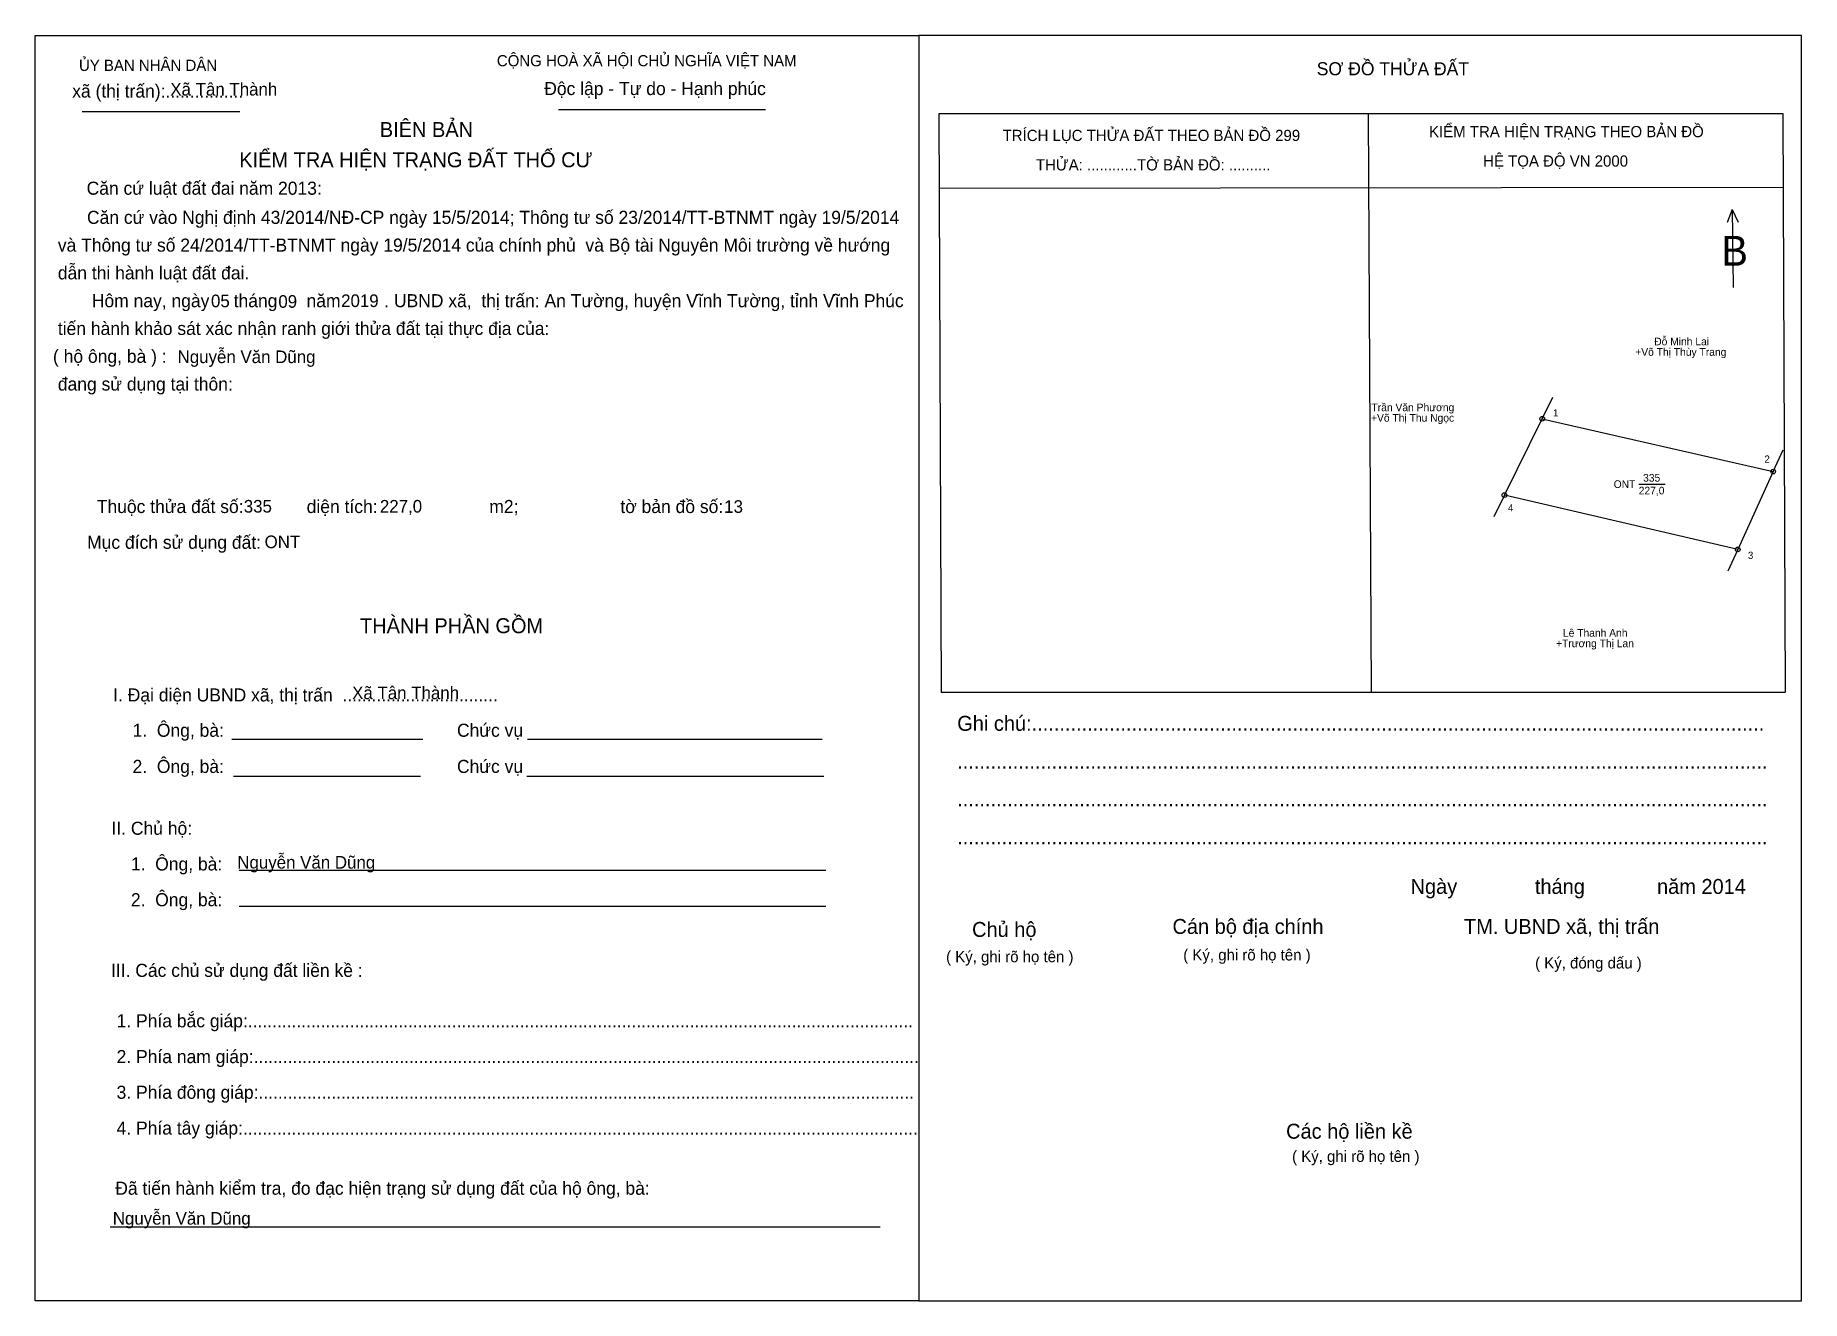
# Model space of a CAD drawing. Extents: x 540496 to 540685, y 1835237 to 1835372.
import ezdxf

# ---------------------------------------------------------------- set-up
doc = ezdxf.new("R2010")
doc.units = 0
for name, color, linetype in [('bbhtNoiDung', 7, 'Continuous'), ('bbhtTemplate', 7, 'Continuous'), ('CanhThua', 7, 'Continuous'), ('MocDinhThua', 7, 'Continuous'), ('NhanDiaChinhThua', 7, 'Continuous'), ('NhanTuCan', 7, 'Continuous'), ('RauThua', 7, 'Continuous'), ('SoHieuDinhThua', 7, 'Continuous')]:
    doc.layers.add(name, color=color, linetype=linetype)

msp = doc.modelspace()

# ---------------------------------------------------------------- linework, layer by layer
at = {"layer": 'bbhtTemplate'}
for p, q in [((540501.22, 1835363.88), (540518.1, 1835363.88)), ((540552.22, 1835364.1), (540574.36, 1835364.1)), ((540638.86, 1835363.65), (540639.18, 1835301.67)), ((540592.95, 1835355.68), (540683.25, 1835355.77)), ((540677.84, 1835353.39), (540677.3, 1835351.99)), ((540677.84, 1835353.39), (540678.47, 1835352.04)), ((540677.84, 1835353.39), (540677.93, 1835345.02)), ((540517.24, 1835296.67), (540537.68, 1835296.67)), ((540548.88, 1835296.67), (540580.44, 1835296.67)), ((540517.42, 1835292.71), (540537.45, 1835292.71)), ((540548.84, 1835292.71), (540580.62, 1835292.71)), ((540518.05, 1835282.67), (540580.84, 1835282.67)), ((540518.05, 1835278.8), (540580.84, 1835278.8)), ((540504.23, 1835244.5), (540586.65, 1835244.5))]:
    msp.add_line(p, q, dxfattribs=at)
for points in [[(540496.22, 1835236.58), (540496.22, 1835372.02), (540590.79, 1835372.02), (540590.79, 1835236.58)], [(540685.27, 1835236.58), (540685.27, 1835372.02), (540590.79, 1835372.02), (540590.79, 1835236.58)]]:
    msp.add_lwpolyline(points, close=True, dxfattribs=at)
for points in [[(540593.22, 1835301.67), (540592.95, 1835363.65), (540683.25, 1835363.65), (540683.52, 1835301.67)], [(540683.47, 1835301.67), (540593.18, 1835301.67)]]:
    msp.add_lwpolyline(points, dxfattribs=at)
at = {"layer": 'CanhThua'}
for p, q in [((540653.46, 1835322.81), (540657.51, 1835330.98)), ((540657.51, 1835330.98), (540682.22, 1835325.32)), ((540682.22, 1835325.32), (540678.43, 1835316.99)), ((540678.43, 1835316.99), (540653.46, 1835322.81))]:
    msp.add_line(p, q, dxfattribs=at)
at = {"layer": 'MocDinhThua'}
for centre in [(540657.51, 1835330.98), (540682.22, 1835325.32), (540653.46, 1835322.81), (540678.43, 1835316.99)]:
    msp.add_circle(centre, 0.25, dxfattribs=at)
at = {"layer": 'NhanDiaChinhThua'}
msp.add_line((540667.83, 1835323.98), (540670.65, 1835323.98), dxfattribs=at)
at = {"layer": 'RauThua'}
for p, q in [((540657.51, 1835330.98), (540658.65, 1835333.28)), ((540682.22, 1835325.32), (540683.29, 1835327.66)), ((540653.46, 1835322.81), (540652.32, 1835320.5)), ((540678.43, 1835316.99), (540677.36, 1835314.65))]:
    msp.add_line(p, q, dxfattribs=at)

# ---------------------------------------------------------------- texts
at = {"layer": 'bbhtNoiDung'}
for s, height, p in [('Xã Tân Thành', 1.3504, (540510.67, 1835365.58)), ('05', 1.35, (540515.02, 1835342.92)), ('09', 1.35, (540522.23, 1835342.86)), ('2019', 1.35, (540528.95, 1835342.94)), ('Nguyễn Văn Dũng', 1.3504, (540511.45, 1835336.94)), ('335', 1.35, (540518.53, 1835320.94)), ('227,0', 1.35, (540533.1, 1835320.94)), ('13', 1.35, (540569.95, 1835320.91)), ('ONT', 1.35, (540520.76, 1835317.13)), ('Xã Tân Thành', 1.3504, (540530.13, 1835300.97)), ('Nguyễn Văn Dũng', 1.3504, (540517.84, 1835282.83)), ('Nguyễn Văn Dũng', 1.3504, (540504.51, 1835244.72))]:
    msp.add_text(s, height=height, dxfattribs=at).set_placement(p)
at = {"layer": 'bbhtTemplate'}
for s, height, p in [('CỘNG HOÀ XÃ HỘI CHỦ NGHĨA VIỆT NAM', 1.1991, (540545.62, 1835368.71)), ('ỦY BAN NHÂN DÂN', 1.1991, (540500.89, 1835368.21)), ('SƠ ĐỒ THỬA ĐẤT', 1.3989, (540633.37, 1835367.75)), ('xã (thị trấn):................', 1.3989, (540500.17, 1835365.36)), ('Độc lập - Tự do - Hạnh phúc', 1.3989, (540550.69, 1835365.63)), ('BIÊN BẢN', 1.599, (540533.09, 1835361.14)), ('KIỂM TRA HIỆN TRẠNG THEO BẢN ĐỒ', 1.1991, (540645.39, 1835361.12)), ('TRÍCH LỤC THỬA ĐẤT THEO BẢN ĐỒ 299', 1.1991, (540599.75, 1835360.71)), ('KIỂM TRA HIỆN TRẠNG ĐẤT THỔ CƯ', 1.5989, (540518.05, 1835357.9)), ('        THỬA: ............TỜ BẢN ĐỒ: ..........', 1.1991, (540599.75, 1835357.56)), ('             HỆ TỌA ĐỘ VN 2000', 1.1991, (540645.39, 1835357.97)), ('Căn cứ luật đất đai năm 2013:', 1.3989, (540501.71, 1835354.96)), ('       Căn cứ vào Nghị định 43/2014/NĐ-CP ngày 15/5/2014; Thông tư số 23/2014/TT-BTNMT ngày 19/5/2014', 1.3989, (540498.11, 1835351.84)), (' và Thông tư số 24/2014/TT-BTNMT ngày 19/5/2014 của chính phủ  và Bộ tài Nguyên Môi trường về hướng', 1.3989, (540498.11, 1835348.87)), ('B', 3.2, (540676.67, 1835347.36)), (' dẫn thi hành luật đất đai.', 1.3989, (540498.11, 1835345.9)), ('        Hôm nay, ngày     tháng      năm         . UBND xã,  thị trấn: An Tường, huyện Vĩnh Tường, tỉnh Vĩnh Phúc', 1.3989, (540498.11, 1835342.92)), (' tiến hành khảo sát xác nhận ranh giới thửa đất tại thực địa của:', 1.3989, (540498.11, 1835339.95)), ('( hộ ông, bà ) :', 1.3989, (540498.11, 1835336.97)), (' đang sử dụng tại thôn:', 1.3989, (540498.11, 1835334)), ('  Thuộc thửa đất số:             diện tích:                       m2;                     tờ bản đồ số:', 1.3989, (540501.76, 1835320.89)), ('Mục đích sử dụng đất:', 1.3989, (540501.76, 1835317.06)), ('THÀNH PHẦN GỒM', 1.5989, (540530.97, 1835308.03)), ('I. Đại diện UBND xã, thị trấn  ................................', 1.3989, (540504.55, 1835300.72)), ('    1.  Ông, bà:                                                Chức vụ', 1.3989, (540504.55, 1835296.94)), ('Ghi chú:....................................................................................................................................', 1.59891, (540594.89, 1835297.58)), ('    2.  Ông, bà:                                                Chức vụ', 1.3989, (540504.55, 1835293.07)), ('..................................................................................................................................................', 1.59891, (540594.89, 1835293.53)), ('..................................................................................................................................................', 1.59891, (540594.89, 1835289.48)), ('II. Chủ hộ:', 1.3989, (540504.37, 1835286.45)), ('..................................................................................................................................................', 1.59891, (540594.89, 1835285.43)), ('    1.  Ông, bà:', 1.3989, (540504.37, 1835282.63)), ('Ngày              tháng             năm 2014', 1.5989, (540643.41, 1835280.12)), ('    2.  Ông, bà:', 1.3989, (540504.37, 1835278.8)), ('Chủ hộ', 1.599, (540596.48, 1835275.52)), ('Cán bộ địa chính', 1.5989, (540617.93, 1835275.84)), ('TM. UBND xã, thị trấn', 1.5989, (540649.13, 1835275.84)), ('( Ký, ghi rõ họ tên )', 1.1991, (540593.7, 1835272.81)), ('( Ký, ghi rõ họ tên )', 1.1991, (540619.08, 1835273)), ('( Ký, đóng dấu )', 1.1991, (540656.74, 1835272.14)), ('III. Các chủ sử dụng đất liền kề :', 1.3989, (540504.32, 1835271.24)), ('    1. Phía bắc giáp:.........................................................................................................................................', 1.3989, (540502.84, 1835265.84)), ('    2. Phía nam giáp:.........................................................................................................................................', 1.3989, (540502.84, 1835262.01)), ('    3. Phía đông giáp:.......................................................................................................................................', 1.3989, (540502.84, 1835258.19)), ('    4. Phía tây giáp:...........................................................................................................................................', 1.3989, (540502.84, 1835254.36)), ('Các hộ liền kề', 1.5989, (540630.09, 1835253.92)), ('( Ký, ghi rõ họ tên )', 1.1991, (540630.73, 1835251.44)), ('    Đã tiến hành kiểm tra, đo đạc hiện trạng sử dụng đất của hộ ông, bà:', 1.3989, (540502.7, 1835247.92))]:
    msp.add_text(s, height=height, dxfattribs=at).set_placement(p)
at = {"layer": 'NhanDiaChinhThua'}
for s, p in [('335', (540668.3, 1835324.25)), ('ONT', (540665.15, 1835323.57)), ('227,0', (540667.83, 1835322.88))]:
    msp.add_text(s, height=0.823, dxfattribs=at).set_placement(p)
at = {"layer": 'NhanTuCan'}
for s, p in [('Đỗ Minh Lai', (540669.49, 1835338.84)), ('+Võ Thị Thùy Trang', (540667.46, 1835337.72)), ('Trần Văn Phương', (540639.23, 1835331.79)), ('+Võ Thị Thu Ngọc', (540639.18, 1835330.67)), ('Lê Thanh Anh', (540659.72, 1835307.65)), ('+Trương Thị Lan', (540658.98, 1835306.53))]:
    msp.add_text(s, height=0.8226, dxfattribs=at).set_placement(p)
at = {"layer": 'SoHieuDinhThua'}
for s, p in [('1', (540658.66, 1835331.23)), ('2', (540681.29, 1835326.28)), ('4', (540653.83, 1835321.06)), ('3', (540679.52, 1835315.98))]:
    msp.add_text(s, height=0.771, dxfattribs=at).set_placement(p)

doc.saveas('drawing.dxf')
